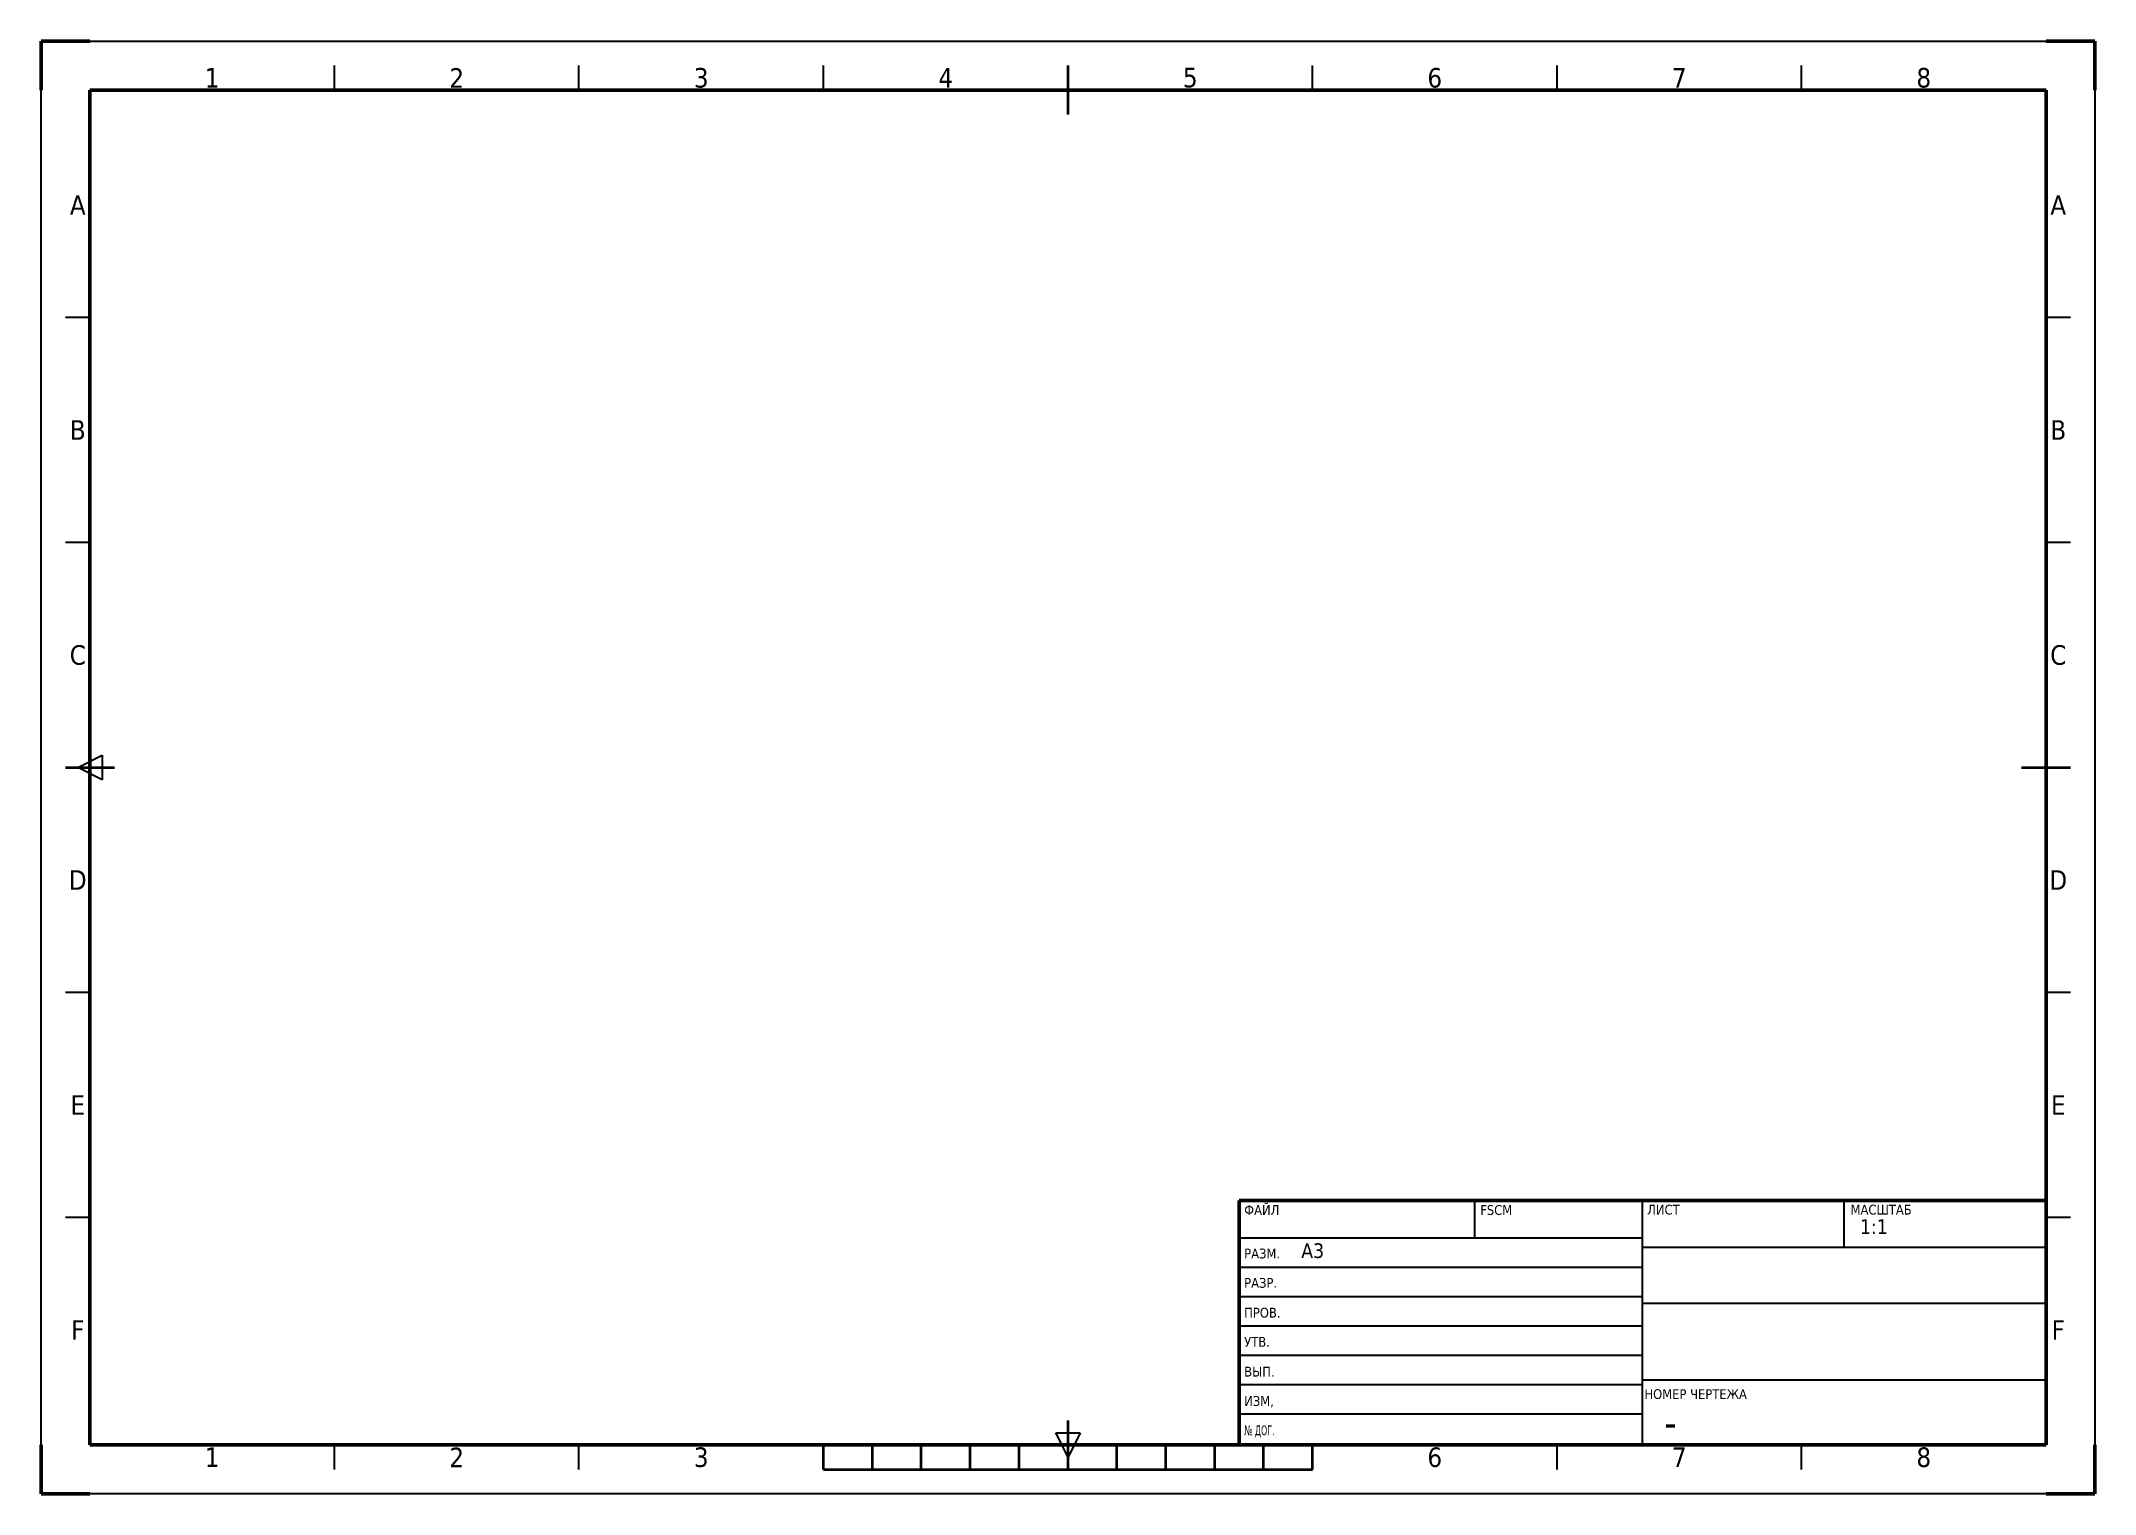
# Paper-space layout 'Подоснова1' of a CAD drawing. Header units: millimetres. Extents: x -20 to 400, y -8 to 290.
import ezdxf
from ezdxf.enums import TextEntityAlignment as Align

# ---------------------------------------------------------------- set-up
doc = ezdxf.new("R2010")
doc.units = ezdxf.units.MM
doc.linetypes.add('Сплошная', pattern=[0])
doc.layers.get('0').update_dxf_attribs({"linetype": 'Сплошная'})
doc.layers.add('AM_0', color=7, linetype='Сплошная', lineweight=50)
doc.layers.add('AM_BOR', color=7, linetype='Сплошная', lineweight=50)
doc.styles.add('ACISOTS', font='tahoma.ttf', dxfattribs={"bigfont": 'bigfont.shx'})

# ---------------------------------------------------------------- blocks, each defined once
blk = doc.blocks.new('ISO_A3')
for p, q in [((410, 287), (10, 287)), ((10, 287), (10, 10)), ((410, 10), (410, 287)), ((10, 10), (410, 10))]:
    blk.add_line(p, q)
at = {"layer": 'AM_BOR'}
for p, q in [((10, 297), (0, 297)), ((0, 297), (0, 287)), ((420, 297), (410, 297)), ((420, 287), (420, 297)), ((0, 0), (0, 10)), ((420, 0), (420, 10)), ((0, 0), (10, 0)), ((420, 0), (410, 0))]:
    blk.add_line(p, q, dxfattribs=at)
at = {"layer": 'AM_BOR', "color": 12, "lineweight": 25}
for p, q in [((0, 297), (420, 297)), ((0, 0), (0, 297)), ((420, 297), (420, 0)), ((60, 287), (60, 292)), ((110, 287), (110, 292)), ((160, 287), (160, 292)), ((260, 287), (260, 292)), ((310, 287), (310, 292)), ((360, 287), (360, 292)), ((10, 240.5), (5, 240.5)), ((415, 240.5), (410, 240.5)), ((10, 194.5), (5, 194.5)), ((415, 194.5), (410, 194.5)), ((7.5, 148.5), (12.5, 151)), ((12.5, 146), (7.5, 148.5)), ((12.5, 151), (12.5, 146)), ((10, 102.5), (5, 102.5)), ((415, 102.5), (410, 102.5)), ((10, 56.5), (5, 56.5)), ((415, 56.5), (410, 56.5)), ((60, 5), (60, 10)), ((110, 5), (110, 10)), ((210, 7.5), (207.5, 12.5)), ((207.5, 12.5), (212.5, 12.5)), ((212.5, 12.5), (210, 7.5)), ((310, 5), (310, 10)), ((360, 5), (360, 10)), ((420, 0), (0, 0))]:
    blk.add_line(p, q, dxfattribs=at)
at = {"layer": 'AM_BOR', "color": 140, "lineweight": 35}
for p, q in [((210, 282), (210, 292)), ((5, 148.5), (15, 148.5)), ((405, 148.5), (415, 148.5)), ((210, 5), (210, 15)), ((160, 5), (160, 10)), ((170, 5), (170, 10)), ((180, 5), (180, 10)), ((190, 5), (190, 10)), ((200, 5), (200, 10)), ((220, 5), (220, 10)), ((230, 5), (230, 10)), ((240, 5), (240, 10)), ((250, 5), (250, 10)), ((260, 5), (260, 10)), ((160, 5), (260, 5))]:
    blk.add_line(p, q, dxfattribs=at)
at = {"layer": 'AM_BOR', "color": 12, "lineweight": 25, "style": 'ACISOTS'}
for s, p in [('1', (35, 289.5)), ('2', (85, 289.5)), ('3', (135, 289.5)), ('4', (185, 289.5)), ('5', (235, 289.5)), ('6', (285, 289.5)), ('7', (335, 289.5)), ('8', (385, 289.5)), ('A', (7.5, 263.5)), ('A', (412.5, 263.5)), ('B', (7.5, 217.5)), ('B', (412.5, 217.5)), ('C', (7.5, 171.5)), ('C', (412.5, 171.5)), ('D', (7.5, 125.5)), ('D', (412.5, 125.5)), ('E', (7.5, 79.5)), ('E', (412.5, 79.5)), ('F', (7.5, 33.5)), ('F', (412.5, 33.5)), ('1', (35, 7.5)), ('2', (85, 7.5)), ('3', (135, 7.5)), ('6', (285, 7.5)), ('7', (335, 7.5)), ('8', (385, 7.5))]:
    blk.add_text(s, height=4, dxfattribs=at).set_placement(p, align=Align.MIDDLE)
blk = doc.blocks.new('ISO_TITLEA')
for p, q in [((0, 50), (-165, 50)), ((-165, 0), (-165, 50)), ((0, 0), (0, 50)), ((0, 0), (-165, 0))]:
    blk.add_line(p, q)
at = {"layer": 'AM_BOR', "color": 12, "lineweight": 25}
for p, q in [((-116.86, 50), (-116.86, 42.38)), ((-82.5, 0), (-82.5, 50)), ((-41.25, 40.35), (-41.25, 50)), ((-165, 42.38), (-82.5, 42.38)), ((0, 40.35), (-82.5, 40.35)), ((-165, 36.38), (-82.5, 36.38)), ((-165, 30.38), (-82.5, 30.38)), ((-82.5, 29.01), (0, 29.01)), ((-165, 24.38), (-82.5, 24.38)), ((-165, 18.38), (-82.5, 18.38)), ((-82.5, 13.29), (0, 13.29)), ((-165, 12.38), (-82.5, 12.38)), ((-165, 6.38), (-82.5, 6.38))]:
    blk.add_line(p, q, dxfattribs=at)
at = {"layer": 'AM_BOR', "color": 12, "lineweight": 25, "style": 'ACISOTS'}
for s, p in [('ФАЙЛ', (-163.97, 47.04)), ('FSCM', (-115.7, 47.04)), ('ЛИСТ', (-81.55, 47.11)), ('МАСШТАБ', (-39.97, 47.11)), ('РАЗМ.', (-163.97, 38.14)), ('РАЗР.', (-163.97, 32.14)), ('ПРОВ.', (-163.97, 26.05)), ('УТВ.', (-163.97, 20.08)), ('ВЫП.', (-163.97, 13.99)), ('ИЗМ,', (-163.97, 7.99)), ('НОМЕР ЧЕРТЕЖА', (-82.12, 9.41))]:
    blk.add_text(s, height=2, dxfattribs=at).set_placement(p)
at = {"layer": 'AM_BOR', "color": 12, "lineweight": 25, "style": 'ACISOTS', "width": 0.683519}
blk.add_text('№ ДОГ.', height=2, dxfattribs=at).set_placement((-163.97, 1.99))
at = {"layer": 'AM_BOR', "color": 140, "lineweight": 35, "style": 'ACISOTS'}
for tag, p, height in [('GEN-TITLE-SHEET{11.8}', (-79.67, 43.11), 3), ('GEN-TITLE-SCA{12.7}', (-38.05, 43.13), 3), ('GEN-TITLE-DWG{13.6}', (-161.69, 43.04), 3), ('GEN-TITLE-FSCM{8.6}', (-113.32, 43.04), 3), ('GEN-TITLE-SIZ{22.6}', (-152.3, 38.23), 3), ('GEN-TITLE-DAT{7.1}', (-152.3, 32.23), 3), ('GEN-TITLE-NAME{14.9}', (-129.04, 32.23), 3), ('GEN-TITLE-DACT{21}', (-78.21, 33.14), 3.5), ('GEN-TITLE-CHKD{7.1}', (-152.3, 26.14), 3), ('GEN-TITLE-CHKM{14.9}', (-129.04, 26.14), 3), ('GEN-TITLE-DES1{12.3}', (-78.24, 20.94), 6), ('GEN-TITLE-APPD{7.1}', (-152.3, 20.17), 3), ('GEN-TITLE-APPM{14.9}', (-129.04, 20.17), 3), ('GEN-TITLE-ISSD{7.1}', (-152.3, 14.08), 3), ('GEN-TITLE-ISSM{14.9}', (-129.04, 14.08), 3), ('GEN-TITLE-DES2{24.5}', (-78.21, 15.44), 3), ('GEN-TITLE-REV{22.6}', (-152.3, 8.08), 3), ('GEN-TITLE-CTRN{19.4}', (-152.3, 2.08), 3.5)]:
    blk.add_attdef(tag, p, '', height=height, dxfattribs=at)
at = {"layer": 'AM_BOR', "style": 'ACISOTS'}
blk.add_attdef('GEN-TITLE-NR{12.3}', (-78.08, 1.63), '', height=6, dxfattribs=at)

psp = doc.layouts.new('Подоснова1')

# ---------------------------------------------------------------- block references
at = {"layer": 'AM_0', "lineweight": 0}
psp.add_blockref('ISO_A3', (-20, -7.5), dxfattribs=at)
psp.add_blockref('ISO_TITLEA', (390, 2.5), dxfattribs=at).add_auto_attribs({'GEN-TITLE-SCA{12.7}': '1:1', 'GEN-TITLE-NR{12.3}': '-', 'GEN-TITLE-SIZ{22.6}': 'A3'})

doc.saveas('drawing.dxf')
